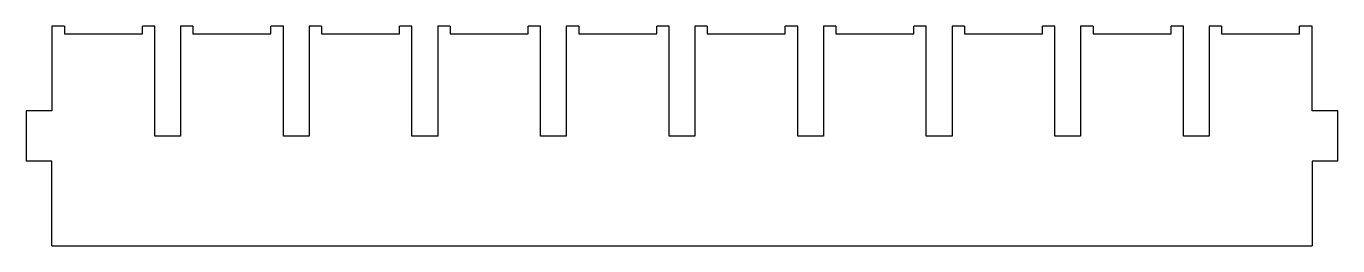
# Model space of a CAD drawing. Extents: x 178 to 346, y 58 to 87.
import ezdxf

# ---------------------------------------------------------------- set-up
doc = ezdxf.new("R2010")
doc.units = 0
doc.layers.add('Shape2DView007', color=7, linetype='CONTINUOUS')

msp = doc.modelspace()

# ---------------------------------------------------------------- linework, layer by layer
at = {"layer": 'Shape2DView007'}
for p, q in [((181.5, 86.7), (181.5, 75.85)), ((183.1, 86.7), (181.5, 86.7)), ((183.1, 86.7), (183.1, 85.7)), ((193.1, 85.7), (193.1, 86.7)), ((194.7, 86.7), (193.1, 86.7)), ((194.7, 72.6), (194.7, 86.7)), ((198, 86.7), (198, 72.6)), ((199.6, 86.7), (198, 86.7)), ((199.6, 86.7), (199.6, 85.7)), ((209.6, 85.7), (209.6, 86.7)), ((211.2, 86.7), (209.6, 86.7)), ((211.2, 72.6), (211.2, 86.7)), ((214.5, 86.7), (214.5, 72.6)), ((216.1, 86.7), (214.5, 86.7)), ((216.1, 86.7), (216.1, 85.7)), ((226.1, 85.7), (226.1, 86.7)), ((227.7, 86.7), (226.1, 86.7)), ((227.7, 72.6), (227.7, 86.7)), ((231, 86.7), (231, 72.6)), ((232.6, 86.7), (231, 86.7)), ((232.6, 86.7), (232.6, 85.7)), ((242.6, 85.7), (242.6, 86.7)), ((244.2, 86.7), (242.6, 86.7)), ((244.2, 72.6), (244.2, 86.7)), ((247.5, 86.7), (247.5, 72.6)), ((249.1, 86.7), (247.5, 86.7)), ((249.1, 86.7), (249.1, 85.7)), ((259.1, 85.7), (259.1, 86.7)), ((260.7, 86.7), (259.1, 86.7)), ((260.7, 72.6), (260.7, 86.7)), ((264, 86.7), (264, 72.6)), ((265.6, 86.7), (264, 86.7)), ((265.6, 86.7), (265.6, 85.7)), ((275.6, 85.7), (275.6, 86.7)), ((277.2, 86.7), (275.6, 86.7)), ((277.2, 72.6), (277.2, 86.7)), ((280.5, 86.7), (280.5, 72.6)), ((282.1, 86.7), (280.5, 86.7)), ((282.1, 86.7), (282.1, 85.7)), ((292.1, 85.7), (292.1, 86.7)), ((293.7, 86.7), (292.1, 86.7)), ((293.7, 72.6), (293.7, 86.7)), ((297, 86.7), (297, 72.6)), ((298.6, 86.7), (297, 86.7)), ((298.6, 86.7), (298.6, 85.7)), ((308.6, 85.7), (308.6, 86.7)), ((310.2, 86.7), (308.6, 86.7)), ((310.2, 72.6), (310.2, 86.7)), ((313.5, 86.7), (313.5, 72.6)), ((315.1, 86.7), (313.5, 86.7)), ((315.1, 86.7), (315.1, 85.7)), ((325.1, 85.7), (325.1, 86.7)), ((326.7, 86.7), (325.1, 86.7)), ((326.7, 72.6), (326.7, 86.7)), ((330, 86.7), (330, 72.6)), ((331.6, 86.7), (330, 86.7)), ((331.6, 86.7), (331.6, 85.7)), ((341.6, 85.7), (341.6, 86.7)), ((343.2, 86.7), (341.6, 86.7)), ((343.2, 75.85), (343.2, 86.7)), ((183.1, 85.7), (193.1, 85.7)), ((199.6, 85.7), (209.6, 85.7)), ((216.1, 85.7), (226.1, 85.7)), ((232.6, 85.7), (242.6, 85.7)), ((249.1, 85.7), (259.1, 85.7)), ((265.6, 85.7), (275.6, 85.7)), ((282.1, 85.7), (292.1, 85.7)), ((298.6, 85.7), (308.6, 85.7)), ((315.1, 85.7), (325.1, 85.7)), ((331.6, 85.7), (341.6, 85.7)), ((178.2, 75.85), (178.2, 69.35)), ((181.5, 75.85), (178.2, 75.85)), ((346.5, 75.85), (343.2, 75.85)), ((346.5, 69.35), (346.5, 75.85)), ((198, 72.6), (194.7, 72.6)), ((214.5, 72.6), (211.2, 72.6)), ((231, 72.6), (227.7, 72.6)), ((247.5, 72.6), (244.2, 72.6)), ((264, 72.6), (260.7, 72.6)), ((280.5, 72.6), (277.2, 72.6)), ((297, 72.6), (293.7, 72.6)), ((313.5, 72.6), (310.2, 72.6)), ((330, 72.6), (326.7, 72.6)), ((181.5, 69.35), (178.2, 69.35)), ((181.5, 58.5), (181.5, 69.35)), ((343.2, 69.35), (343.2, 58.5)), ((346.5, 69.35), (343.2, 69.35)), ((181.5, 58.5), (343.2, 58.5))]:
    msp.add_line(p, q, dxfattribs=at)

doc.saveas('drawing.dxf')
